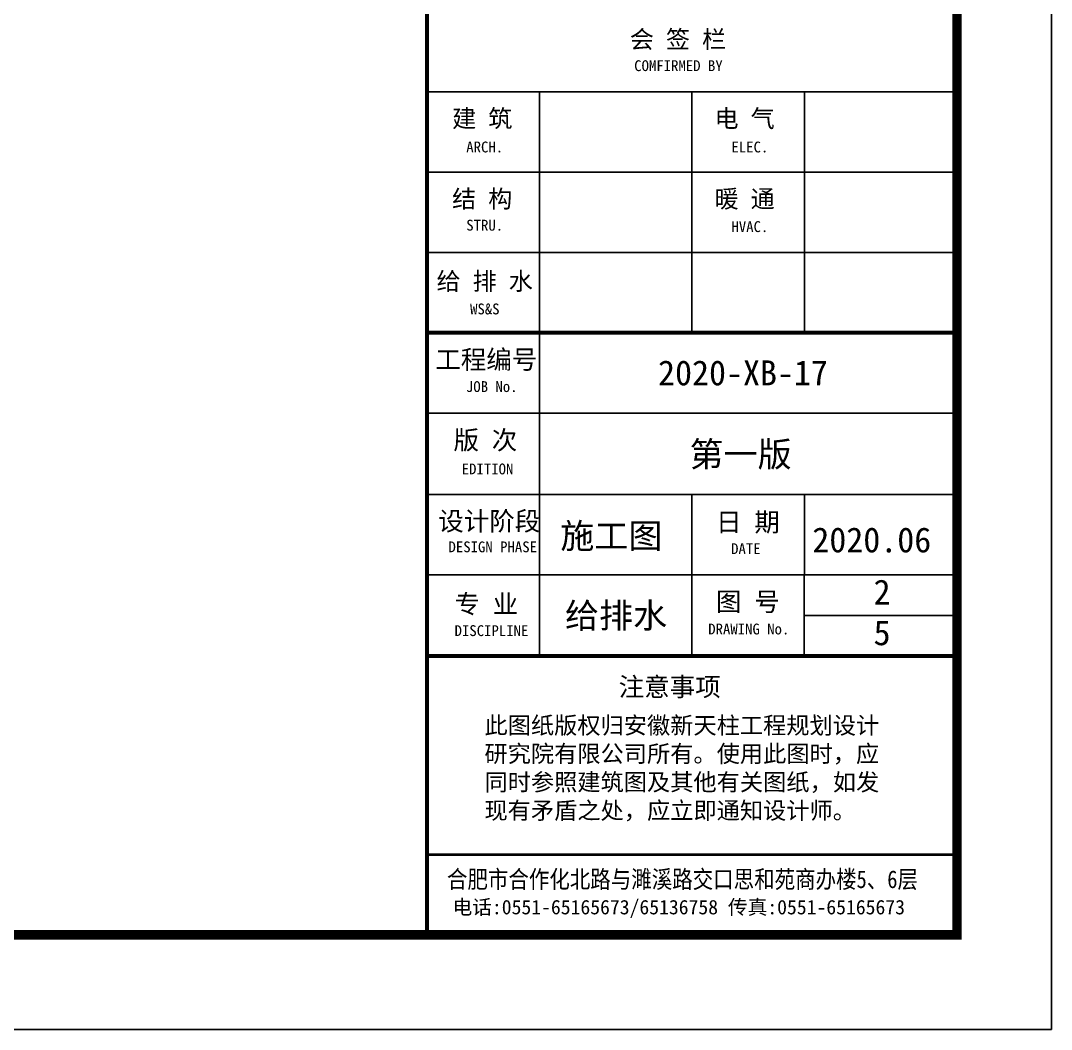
# Model space of a CAD drawing. Extents: x 4995099 to 5303443, y 4627657 to 4889583.
# Drawn here: x 5151476 to 5173299, y 4718205 to 4739554 of the extents above; entities that cross this region are included whole.
import ezdxf

# ---------------------------------------------------------------- set-up
doc = ezdxf.new("R2010")
doc.units = 0
doc.header["$LTSCALE"] = 1000
doc.header["$MEASUREMENT"] = 0
for name, color, linetype in [('46', 7, 'CONTINUOUS'), ('_TCH_KEY', 7, 'CONTINUOUS'), ('PUB_TEXT', 7, 'CONTINUOUS'), ('PUB_TITLE', 4, 'CONTINUOUS'), ('TWT_TITLE', 7, 'CONTINUOUS')]:
    doc.layers.add(name, color=color, linetype=linetype)
doc.styles.add('TQ', font='')
doc.styles.get('TQ').set_extended_font_data('SimSun')

# ---------------------------------------------------------------- blocks, each defined once
blk = doc.blocks.new('ly')
at = {"layer": 'PUB_TEXT', "insert": (-5884, 1715), "char_height": 212, "width": 5144.75, "attachment_point": 1, "style": 'TQ'}
blk.add_mtext('此图纸版权归安徽新天柱工程规划设计研究院有限公司所有。使用此图时，应同时参照建筑图及其他有关图纸，如发现有矛盾之处，应立即通知设计师。', dxfattribs=at)

msp = doc.modelspace()

# ---------------------------------------------------------------- linework, layer by layer
at = {"layer": '_TCH_KEY'}
msp.add_line((5160079.3, 4720205.1), (5171299.4, 4720205.1), dxfattribs=at)
at = {"layer": 'PUB_TEXT'}
for p, q in [((5171294.4, 4720205.5), (5171294.5, 4721180.4)), ((5171299.4, 4720205.1), (5169738.6, 4720205.2))]:
    msp.add_line(p, q, dxfattribs=at)
at = {"layer": 'PUB_TITLE'}
for p, q in [((5160080.4, 4738048.9, 0), (5171300.4, 4738048.2, 0)), ((5162459.4, 4732948.8, 0), (5162459.7, 4738048.7, 0)), ((5165689.3, 4732948.6, 0), (5165689.7, 4738048.5, 0)), ((5168069.3, 4732948.4, 0), (5168069.6, 4738048.4, 0)), ((5160080.3, 4736348.9, 0), (5171300.3, 4736348.2, 0)), ((5160080.2, 4734648.9, 0), (5171300.2, 4734648.2, 0)), ((5162460.1, 4726104.6, 0), (5162460.5, 4732948.8, 0)), ((5160080, 4731248.9, 0), (5171300, 4731248.2, 0)), ((5160079.9, 4729526.8, 0), (5171299.8, 4729526.1, 0)), ((5165688.9, 4726104.4, 0), (5165689.1, 4729526.5, 0)), ((5168068.9, 4726104.3, 0), (5168069.1, 4729526.3, 0)), ((5160079.8, 4727826.8, 0), (5171334.2, 4727826.1, 0)), ((5171299.7, 4726965.1, 0), (5168068.9, 4726965.3, 0))]:
    msp.add_line(p, q, dxfattribs=at)
at = {"layer": 'PUB_TITLE', "lineweight": 40}
for p, q in [((5160080.1, 4732948.9, 0), (5171300.1, 4732948.2, 0)), ((5160079.4, 4721905.1, 0), (5171299.4, 4721904.4, 0))]:
    msp.add_line(p, q, dxfattribs=at)
at = {"layer": 'PUB_TITLE', "lineweight": 40, "const_width": 85}
for points in [[(5160084.3, 4800204.6), (5160079.3, 4720205.1)], [(5160084.3, 4800204.6), (5160079.3, 4720205.1)], [(5160079.7, 4726104.7), (5171244.4, 4726104.1)]]:
    msp.add_lwpolyline(points, dxfattribs=at)
at = {"layer": 'PUB_TITLE', "const_width": 85}
msp.add_lwpolyline([(5160080.1, 4732948.9), (5171300.1, 4732948.2)], dxfattribs=at)
at = {"layer": 'TWT_TITLE'}
msp.add_lwpolyline([(4995099.4, 4718205.1), (5173299.4, 4718205.1), (5173299.4, 4802205.1), (4995099.4, 4802205.1)], close=True, dxfattribs=at)
at = {"layer": 'TWT_TITLE', "const_width": 200}
msp.add_lwpolyline([(5000099.4, 4720205.1), (5171299.4, 4720205.1), (5171299.4, 4800205.1), (5000099.4, 4800205.1)], close=True, dxfattribs=at)

# ---------------------------------------------------------------- block references
at = {"layer": 'PUB_TEXT', "xscale": 1.69999036178174, "yscale": 1.69999036178174, "zscale": 1.69999036178174, "rotation": 359.9964428961853}
msp.add_blockref('ly', (5171299.4, 4721904.4), dxfattribs=at)

# ---------------------------------------------------------------- texts
at = {"layer": '46', "linetype": 'Continuous', "style": 'TQ'}
for s, height, p in [('2020-XB-17', 528.65, (5164971.9, 4731835.4, 0)), ('第一版', 528.65, (5165637.8, 4730113.3)), ('施工图', 528.65, (5162902.4, 4728385)), ('2020.06', 528.65, (5168238.6, 4728300.5, 0)), ('2', 528.6, (5169534.8, 4727197, 0)), ('给排水', 528.65, (5163001, 4726699.5)), ('5', 528.6, (5169534.8, 4726336))]:
    msp.add_text(s, height=height, rotation=359.99644, dxfattribs=at).set_placement(p)
at = {"layer": 'PUB_TEXT', "style": 'TQ'}
for s, height, p in [(' 工程编号', 396, (5159986.7, 4732183.9)), ('      JOB No.', 229.499, (5159968.1, 4731694.6)), ('  版 次', 396, (5160102.6, 4730479.6)), ('     EDITION', 229.499, (5160034.6, 4729951.6)), (' 设计阶段', 396, (5160048.2, 4728763.9)), ('日 期', 396, (5166199.1, 4728742.4)), ('     DESIGN PHASE', 229.499, (5159754.6, 4728302.3)), ('         DATE', 229.499, (5165113.6, 4728264.1)), ('  专 业', 396, (5160122.2, 4727010.6)), ('图 号', 396, (5166199, 4727058.5)), ('     DISCIPLINE', 229.499, (5159883.4, 4726529.3)), ('     DRAWING No.', 229.499, (5165253.5, 4726563.6)), ('注意事项', 396, (5164139, 4725257)), ('电话:0551-65165673/65136758 传真:0551-65165673', 305.998, (5160620, 4720639.9, -55.6))]:
    msp.add_text(s, height=height, rotation=359.99644, dxfattribs=at).set_placement(p)
at = {"layer": 'PUB_TEXT', "style": 'TQ', "width": 0.85}
msp.add_text('合肥市合作化北路与濉溪路交口思和苑商办楼5、6层 ', height=373.998, rotation=359.99644, dxfattribs=at).set_placement((5160502.3, 4721196.2, -55.6))
at = {"layer": 'PUB_TEXT', "attachment_point": 1, "rotation": 359.99644, "style": 'TQ'}
for s, insert, char_height, width in [('会 签 栏', (5164373.5, 4739345.8), 374, 4447.175), ('COMFIRMED BY', (5164467, 4738715.3), 229.499, 4799.073), ('建 筑', (5160611.5, 4737670), 374, 4011.977), ('电 气', (5166166.5, 4737669.6), 374, 4011.977), ('   ARCH.', (5160442.8, 4736994.9), 229.5, 4799.073), ('   ELEC.', (5166057.3, 4736994.5), 229.5, 4799.073), ('结 构', (5160611.4, 4735970), 374, 4011.977), ('暖 通', (5166166.4, 4735969.7), 374, 4011.977), ('   STRU.', (5160442.7, 4735339.5), 229.5, 4799.073), ('   HVAC.', (5166057.2, 4735309.4), 229.5, 4799.073), ('给 排 水', (5160281.4, 4734227.1), 374, 4447.175), ('   WS&S', (5160523.8, 4733566.8), 229.5, 4882.372)]:
    msp.add_mtext(s, dxfattribs=dict(at, insert=insert, char_height=char_height, width=width))

doc.saveas('drawing.dxf')
